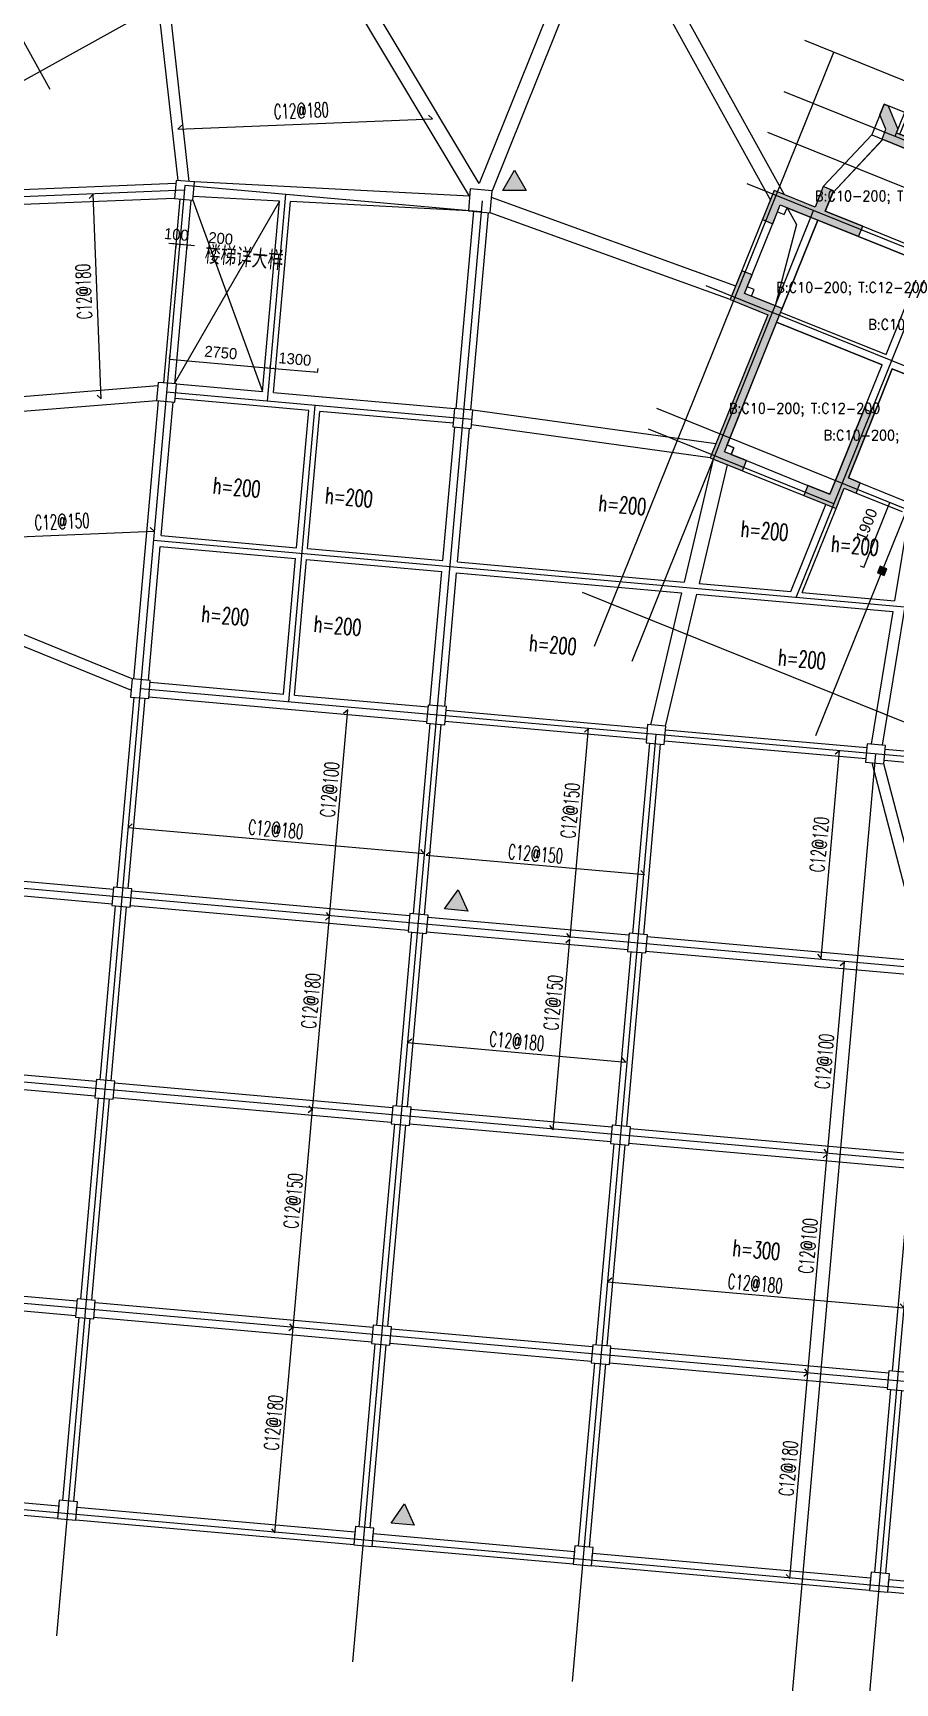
# Model space of a CAD drawing. Header units: millimetres. Extents: x 129427 to 386235, y 419441 to 703525.
# Drawn here: x 211116 to 234596, y 490020 to 534937 of the extents above; entities that cross this region are included whole.
import ezdxf
from ezdxf.enums import TextEntityAlignment as Align

# ---------------------------------------------------------------- set-up
doc = ezdxf.new("R2010")
doc.units = ezdxf.units.MM
doc.header["$LTSCALE"] = 100
for name, color, linetype in [('B-DIM', 1, 'Continuous'), ('B-dote', 253, 'Continuous'), ('B-开洞', 7, 'Continuous'), ('B-板厚', 2, 'Continuous'), ('B-正筋文字', 7, 'Continuous'), ('B-正筋钢筋', 6, 'Continuous'), ('B-沉降观测点', 5, 'Continuous'), ('COLU', 7, 'Continuous'), ('colu-1层', 6, 'Continuous'), ('DIM111', 3, 'Continuous'), ('GZ', 7, 'Continuous'), ('h填实-1层', 254, 'Continuous'), ('h填实-GZ', 254, 'Continuous'), ('h斜线-1层', 7, 'Continuous'), ('h斜线-墙', 7, 'Continuous'), ('h斜线-柱', 7, 'Continuous'), ('WALL', 3, 'Continuous'), ('wall-主楼', 2, 'Continuous'), ('梁', 4, 'Continuous'), ('梁虚线', 4, 'Continuous')]:
    doc.layers.add(name, color=color, linetype=linetype)
doc.layers.add('floor3', color=1, linetype='Continuous', lineweight=0)
doc.styles.get("Standard").update_dxf_attribs({"font": 'standard'})
doc.styles.add('汉字', font='汉字')
doc.dimstyles.get("Standard").update_dxf_attribs({"dimtxt": 300, "dimasz": 100, "dimexe": 100, "dimexo": 250, "dimgap": 100, "dimtad": 0, "dimtoh": 1, "dimdec": 0, "dimdsep": 46, "dimcen": 0.09, "dimclrt": 7, "dimadec": 0, "dimazin": 0, "dimtfac": 1, "dimtdec": 4, "dimtofl": 0, "dimtmove": 0, "dimatfit": 3, "dimfxl": 4, "dimfxlon": 1, "dimtolj": 1, "dimtzin": 0, "dimarcsym": 0})

# ---------------------------------------------------------------- blocks, each defined once
blk = doc.blocks.new('*D188')
at = {"layer": 'B-DIM', "color": 0, "linetype": 'ByBlock', "lineweight": -2}
for p, q in [((214816, 529219), (215314, 529174)), ((215015, 529205), (215006, 529101)), ((215115, 529196), (215106, 529092))]:
    blk.add_line(p, q, dxfattribs=at)
for points in [[(215015, 529201), (214914, 529193), (214917, 529226)], [(215114, 529192), (215215, 529200), (215213, 529167)]]:
    blk.add_solid(points, dxfattribs=at)
at = {"layer": 'B-DIM', "color": 7, "linetype": 'Continuous', "lineweight": -2, "insert": (215023, 529451), "char_height": 300, "width": 476.67, "attachment_point": 5, "rotation": 354.9316, "style": '汉字'}
blk.add_mtext('100', dxfattribs=at)
blk = doc.blocks.new('*D659')
at = {"layer": 'B-DIM', "color": 0, "linetype": 'ByBlock', "lineweight": -2}
for p, q in [((214915, 529210), (215513, 529157)), ((215115, 529196), (215106, 529092)), ((215314, 529178), (215305, 529075))]:
    blk.add_line(p, q, dxfattribs=at)
for points in [[(215114, 529192), (215013, 529184), (215016, 529217)], [(215314, 529174), (215415, 529182), (215412, 529149)]]:
    blk.add_solid(points, dxfattribs=at)
at = {"layer": 'B-DIM', "color": 7, "linetype": 'Continuous', "lineweight": -2, "insert": (216230, 529344), "char_height": 300, "width": 566.67, "attachment_point": 5, "rotation": 354.9316, "style": '汉字'}
blk.add_mtext('200', dxfattribs=at)
blk = doc.blocks.new('*D760')
at = {"layer": 'B-DIM', "color": 0, "linetype": 'ByBlock', "lineweight": -2}
for p, q in [((214836, 526056), (214845, 526159)), ((214837, 526060), (217576, 525817)), ((217575, 525813), (217585, 525917))]:
    blk.add_line(p, q, dxfattribs=at)
for points in [[(214837, 526060), (214938, 526068), (214935, 526034)], [(217576, 525817), (217475, 525809), (217478, 525842)]]:
    blk.add_solid(points, dxfattribs=at)
at = {"layer": 'B-DIM', "color": 7, "linetype": 'Continuous', "lineweight": -2, "insert": (216233, 526237), "char_height": 300, "width": 780, "attachment_point": 5, "rotation": 354.9316, "style": '汉字'}
blk.add_mtext('2750', dxfattribs=at)
blk = doc.blocks.new('*D389')
at = {"layer": 'B-DIM', "color": 0, "linetype": 'ByBlock', "lineweight": -2}
for p, q in [((217575, 525813), (217585, 525917)), ((217576, 525817), (218871, 525702)), ((218870, 525698), (218880, 525802))]:
    blk.add_line(p, q, dxfattribs=at)
for points in [[(217576, 525817), (217677, 525825), (217674, 525792)], [(218871, 525702), (218770, 525694), (218773, 525728)]]:
    blk.add_solid(points, dxfattribs=at)
at = {"layer": 'B-DIM', "color": 7, "linetype": 'Continuous', "lineweight": -2, "insert": (218250, 526058), "char_height": 300, "width": 690, "attachment_point": 5, "rotation": 354.9316, "style": '汉字'}
blk.add_mtext('1300', dxfattribs=at)
blk = doc.blocks.new('A$C7FDE0673')
at = {"layer": 'B-沉降观测点'}
blk.add_hatch(color=256, dxfattribs=at).paths.add_polyline_path([(318, 551), (0, 0), (636, 0)], flags=0)
blk.add_lwpolyline([(0, 0), (318, 551), (636, 0)], close=True, dxfattribs=at)
blk = doc.blocks.new('*D499')
at = {"layer": 'GZ', "color": 0, "linetype": 'ByBlock', "lineweight": -2}
for p, q in [((233746, 520390), (234457, 522152)), ((234460, 522151), (234364, 522190)), ((233750, 520389), (233653, 520427))]:
    blk.add_line(p, q, dxfattribs=at)
for points in [[(234457, 522152), (234435, 522053), (234404, 522066)], [(233746, 520390), (233768, 520489), (233799, 520477)]]:
    blk.add_solid(points, dxfattribs=at)
at = {"layer": 'GZ', "color": 7, "linetype": 'Continuous', "lineweight": -2, "insert": (233823, 521557), "char_height": 300, "width": 685, "attachment_point": 5, "rotation": 68.0454, "style": '汉字'}
blk.add_mtext('1900', dxfattribs=at)
blk = doc.blocks.new('*D769')
at = {"layer": 'DIM111', "color": 0, "linetype": 'ByBlock', "lineweight": -2}
blk.add_line((261833, 495880), (255101, 497768), dxfattribs=at)
blk.add_arc((262080, 495811), 7148, 174.9316, 164.3322, dxfattribs=at)
for points in [[(255197, 497741), (255209, 497842), (255241, 497833)], [(254959, 496442), (254968, 496341), (254935, 496344)]]:
    blk.add_solid(points, dxfattribs=at)
at = {"layer": 'DIM111', "color": 7, "linetype": 'Continuous', "lineweight": -2, "insert": (269013, 494542), "char_height": 300, "width": 666.67, "attachment_point": 8, "rotation": 79.6319, "style": '汉字'}
blk.add_mtext('349%%D', dxfattribs=at)

msp = doc.modelspace()

# ---------------------------------------------------------------- hatches: boundary and pattern name
at = {"layer": 'h填实-1层'}
for points in [[(235076.9, 531713.7), (234242.2, 532050.2), (234350.7, 532319.3), (234184.6, 532709.7), (234300.4, 532997), (234406.5, 532954.3), (234675.4, 532322.4), (234632.6, 532216.2), (235189.1, 531991.9)], [(231470.5, 530256.3), (233603.7, 529396.4), (233715.9, 529674.7), (232695.9, 530085.8), (232920.2, 530642.3), (232641.9, 530754.5), (232417.6, 530198), (231304.4, 530646.7), (230986.6, 529858.4), (231264.9, 529746.2)], [(230425.8, 528467.2), (230108, 527678.8), (231128.3, 527267.5), (229558, 523372.1), (230439.1, 523016.9), (230551.3, 523295.2), (229948.4, 523538.2), (231518.7, 527433.6), (230498.5, 527844.9), (230704.1, 528355)], [(232220.7, 522622.2), (232108.6, 522344), (232989.7, 521988.8), (233214, 522545.3), (233538.6, 522414.4), (233650.8, 522692.7), (233326.2, 522823.5), (234036.5, 524585.7), (233758.3, 524697.9), (233047.9, 522935.7), (232823.6, 522379.2)]]:
    msp.add_hatch(color=256, dxfattribs=at).paths.add_polyline_path(points, flags=0)
at = {"layer": 'h填实-GZ'}
msp.add_hatch(color=256, dxfattribs=at).paths.add_polyline_path([(234378, 520351), (234192.5, 520425.7), (234117.8, 520240.2), (234303.3, 520165.5)], flags=0)
at = {"layer": 'h斜线-1层'}
h = msp.add_hatch(dxfattribs=at)
h.set_pattern_fill('ANSI31', color=256, scale=40, angle=-21.95462, style=0)
h.set_pattern_definition([])
h.paths.add_polyline_path([(234675.4, 532322.4), (234632.6, 532216.2), (235189, 531992), (234726.5, 532182), (234950.9, 532738.4), (234406.3, 532955)], flags=0)
h.paths.add_polyline_path([(234184.6, 532709.7), (233963.9, 532162.3), (234242.2, 532050.2), (234350.7, 532319.3)], flags=0)
h = msp.add_hatch(dxfattribs=at)
h.set_pattern_fill('ANSI31', color=256, scale=40, angle=-21.95462, style=0)
h.set_pattern_definition([])
h.paths.add_polyline_path([(231656, 530181.6), (231470.5, 530256.3), (231395.7, 530070.8), (231581.2, 529996)], flags=0)
h = msp.add_hatch(dxfattribs=at)
h.set_pattern_fill('ANSI31', color=256, scale=40, angle=-21.95462, style=0)
h.set_pattern_definition([])
h.paths.add_polyline_path([(231264.9, 529746.2), (230986.6, 529858.4), (230425.8, 528467.2), (230704.1, 528355)], flags=0)
h = msp.add_hatch(dxfattribs=at)
h.set_pattern_fill('ANSI31', color=256, scale=40, angle=-21.95462, style=0)
h.set_pattern_definition([])
h.paths.add_polyline_path([(230758.7, 527955.6), (230573.2, 528030.4), (230498.5, 527844.9), (230683.9, 527770.1)], flags=0)
h = msp.add_hatch(dxfattribs=at)
h.set_pattern_fill('ANSI31', color=256, scale=40, angle=-21.95462, style=0)
h.set_pattern_definition([])
h.paths.add_polyline_path([(230208.7, 523648.9), (230023.2, 523723.7), (229948.4, 523538.2), (230133.9, 523463.4)], flags=0)
at = {"layer": 'h斜线-墙'}
h = msp.add_hatch(dxfattribs=at)
h.set_pattern_fill('ANSI31', color=256, scale=40, angle=-5.06835, style=0)
h.set_pattern_definition([])
h.paths.add_polyline_path([(204247, 495518.7), (211817.3, 494847.3), (211786.4, 494498.6), (204216.1, 495170)], flags=0)
h = msp.add_hatch(dxfattribs=at)
h.set_pattern_fill('ANSI31', color=256, scale=40, angle=-5.06835, style=0)
h.set_pattern_definition([])
h.paths.add_polyline_path([(212315.4, 494803.1), (219885.7, 494131.7), (219854.7, 493783), (212284.5, 494454.4)], flags=0)
h = msp.add_hatch(dxfattribs=at)
h.set_pattern_fill('ANSI31', color=256, scale=40, angle=-5.06835, style=0)
h.set_pattern_definition([])
h.paths.add_polyline_path([(220383.7, 494087.5), (225862.2, 493601.6), (225831.3, 493253), (220352.8, 493738.9)], flags=0)
h = msp.add_hatch(dxfattribs=at)
h.set_pattern_fill('ANSI31', color=256, scale=40, angle=-5.06835, style=0)
h.set_pattern_definition([])
h.paths.add_polyline_path([(226360.2, 493557.4), (233930.5, 492886), (233899.6, 492537.4), (226329.3, 493208.8)], flags=0)
h = msp.add_hatch(dxfattribs=at)
h.set_pattern_fill('ANSI31', color=256, scale=40, angle=-5.06835, style=0)
h.set_pattern_definition([])
h.paths.add_polyline_path([(234428.6, 492841.8), (241998.9, 492170.4), (241967.9, 491821.8), (234397.7, 492493.2)], flags=0)
at = {"layer": 'h斜线-柱'}
h = msp.add_hatch(dxfattribs=at)
h.set_pattern_fill('ANSI31', color=256, scale=40, angle=-5.06835, style=0)
h.set_pattern_definition([])
h.paths.add_polyline_path([(214973.1, 530428.5), (215471.1, 530384.3), (215515.3, 530882.3), (215017.2, 530926.5)], flags=0)
h = msp.add_hatch(dxfattribs=at)
h.set_pattern_fill('ANSI31', color=256, scale=40, angle=-5.06835, style=0)
h.set_pattern_definition([])
h.paths.add_polyline_path([(222975.3, 530099.3), (223572.9, 530046.3), (223625.9, 530644), (223028.3, 530697)], flags=0)
h = msp.add_hatch(dxfattribs=at)
h.set_pattern_fill('ANSI31', color=256, scale=40, angle=-5.06835, style=0)
h.set_pattern_definition([])
h.paths.add_polyline_path([(214485.3, 524929.2), (214983.4, 524885), (215027.5, 525383), (214529.5, 525427.2)], flags=0)
h = msp.add_hatch(dxfattribs=at)
h.set_pattern_fill('ANSI31', color=256, scale=40, angle=-5.06835, style=0)
h.set_pattern_definition([])
h.paths.add_polyline_path([(222553.7, 524213.6), (223051.7, 524169.4), (223095.9, 524667.5), (222597.8, 524711.6)], flags=0)
h = msp.add_hatch(dxfattribs=at)
h.set_pattern_fill('ANSI31', color=256, scale=40, angle=-5.06835, style=0)
h.set_pattern_definition([])
h.paths.add_polyline_path([(213769.7, 516860.8), (214267.8, 516816.7), (214312, 517314.7), (213813.9, 517358.9)], flags=0)
h = msp.add_hatch(dxfattribs=at)
h.set_pattern_fill('ANSI31', color=256, scale=40, angle=-5.06835, style=0)
h.set_pattern_definition([])
h.paths.add_polyline_path([(221838.1, 516145.3), (222336.1, 516101.1), (222380.3, 516599.1), (221882.2, 516643.3)], flags=0)
h = msp.add_hatch(dxfattribs=at)
h.set_pattern_fill('ANSI31', color=256, scale=40, angle=-5.06835, style=0)
h.set_pattern_definition([])
h.paths.add_polyline_path([(227814.6, 515615.2), (228312.7, 515571), (228356.8, 516069.1), (227858.8, 516113.2)], flags=0)
h = msp.add_hatch(dxfattribs=at)
h.set_pattern_fill('ANSI31', color=256, scale=40, angle=-5.06835, style=0)
h.set_pattern_definition([])
h.paths.add_polyline_path([(233791.1, 515085.1), (234289.2, 515041), (234333.4, 515539), (233835.3, 515583.2)], flags=0)
h = msp.add_hatch(dxfattribs=at)
h.set_pattern_fill('ANSI31', color=256, scale=40, angle=-5.06835, style=0)
h.set_pattern_definition([])
h.paths.add_polyline_path([(213266.2, 511183.1), (213764.2, 511139), (213808.4, 511637), (213310.3, 511681.2)], flags=0)
h = msp.add_hatch(dxfattribs=at)
h.set_pattern_fill('ANSI31', color=256, scale=40, angle=-5.06835, style=0)
h.set_pattern_definition([])
h.paths.add_polyline_path([(221334.5, 510467.5), (221832.5, 510423.4), (221876.7, 510921.4), (221378.7, 510965.6)], flags=0)
h = msp.add_hatch(dxfattribs=at)
h.set_pattern_fill('ANSI31', color=256, scale=40, angle=-5.06835, style=0)
h.set_pattern_definition([])
h.paths.add_polyline_path([(227311, 509937.5), (227809.1, 509893.3), (227853.3, 510391.3), (227355.2, 510435.5)], flags=0)
h = msp.add_hatch(dxfattribs=at)
h.set_pattern_fill('ANSI31', color=256, scale=40, angle=-5.06835, style=0)
h.set_pattern_definition([])
h.paths.add_polyline_path([(212802.4, 505953.7), (213300.4, 505909.5), (213344.6, 506407.5), (212846.5, 506451.7)], flags=0)
h = msp.add_hatch(dxfattribs=at)
h.set_pattern_fill('ANSI31', color=256, scale=40, angle=-5.06835, style=0)
h.set_pattern_definition([])
h.paths.add_polyline_path([(220870.7, 505238.1), (221368.7, 505193.9), (221412.9, 505691.9), (220914.9, 505736.1)], flags=0)
h = msp.add_hatch(dxfattribs=at)
h.set_pattern_fill('ANSI31', color=256, scale=40, angle=-5.06835, style=0)
h.set_pattern_definition([])
h.paths.add_polyline_path([(226847.2, 504708), (227345.3, 504663.8), (227389.5, 505161.9), (226891.4, 505206)], flags=0)
h = msp.add_hatch(dxfattribs=at)
h.set_pattern_fill('ANSI31', color=256, scale=40, angle=-5.06835, style=0)
h.set_pattern_definition([])
h.paths.add_polyline_path([(212272.3, 499977.1), (212770.3, 499932.9), (212814.5, 500431), (212316.5, 500475.2)], flags=0)
h = msp.add_hatch(dxfattribs=at)
h.set_pattern_fill('ANSI31', color=256, scale=40, angle=-5.06835, style=0)
h.set_pattern_definition([])
h.paths.add_polyline_path([(220340.6, 499261.5), (220838.7, 499217.4), (220882.9, 499715.4), (220384.8, 499759.6)], flags=0)
h = msp.add_hatch(dxfattribs=at)
h.set_pattern_fill('ANSI31', color=256, scale=40, angle=-5.06835, style=0)
h.set_pattern_definition([])
h.paths.add_polyline_path([(226317.2, 498731.5), (226815.2, 498687.3), (226859.4, 499185.3), (226361.3, 499229.5)], flags=0)
h = msp.add_hatch(dxfattribs=at)
h.set_pattern_fill('ANSI31', color=256, scale=40, angle=-5.06835, style=0)
h.set_pattern_definition([])
h.paths.add_polyline_path([(234385.5, 498015.9), (234883.5, 497971.7), (234927.7, 498469.7), (234429.7, 498513.9)], flags=0)
h = msp.add_hatch(dxfattribs=at)
h.set_pattern_fill('ANSI31', color=256, scale=40, angle=-5.06835, style=0)
h.set_pattern_definition([])
h.paths.add_polyline_path([(211786.4, 494498.6), (212284.5, 494454.4), (212328.6, 494952.5), (211830.6, 494996.7)], flags=0)
h = msp.add_hatch(dxfattribs=at)
h.set_pattern_fill('ANSI31', color=256, scale=40, angle=-5.06835, style=0)
h.set_pattern_definition([])
h.paths.add_polyline_path([(219854.7, 493783), (220352.8, 493738.9), (220397, 494236.9), (219898.9, 494281.1)], flags=0)
h = msp.add_hatch(dxfattribs=at)
h.set_pattern_fill('ANSI31', color=256, scale=40, angle=-5.06835, style=0)
h.set_pattern_definition([])
h.paths.add_polyline_path([(225831.3, 493253), (226329.3, 493208.8), (226373.5, 493706.8), (225875.5, 493751)], flags=0)
h = msp.add_hatch(dxfattribs=at)
h.set_pattern_fill('ANSI31', color=256, scale=40, angle=-5.06835, style=0)
h.set_pattern_definition([])
h.paths.add_polyline_path([(233899.6, 492537.4), (234397.7, 492493.2), (234441.8, 492991.3), (233943.8, 493035.4)], flags=0)

# ---------------------------------------------------------------- linework, layer by layer
at = {"layer": 'B-dote'}
for p, q in [((199122.4, 555833.8), (211577.3, 533406.3)), ((226251.5, 542189), (209926.2, 533122.8)), ((273734.4, 517963.6), (232142.3, 534729.5)), ((235630.9, 534692.7), (234595.2, 532123.5)), ((226413.1, 518245), (232930.1, 534412)), ((231906.5, 519569.2), (237671.3, 533870.2)), ((236635.7, 531301), (231581.5, 533338.3)), ((259652.3, 520729), (231132.9, 532225.3)), ((215244.2, 530655.4), (182271.4, 529331.8)), ((215255.6, 530784), (211754.4, 491307.5)), ((223318.5, 530068.9), (215255.6, 530784)), ((217994.8, 530541.1), (217495.7, 524913.2)), ((237388.4, 528086.4), (230572.1, 530834.1)), ((223350.4, 530367.3), (219822.7, 490591.9)), ((227433.3, 517833.7), (232380, 530105.3)), ((232441.7, 515814.8), (237949.2, 529477.6)), ((257969.8, 516555.4), (229450.5, 528051.7)), ((223073.8, 524418.4), (214756.4, 525156.1)), ((218790.6, 524798.3), (218075, 516730)), ((238816.3, 520394.8), (228104.5, 524712.7)), ((232934.3, 522118.9), (227880.2, 524156.3)), ((234859.2, 519307.3), (214398.6, 521121.9)), ((241249.3, 513591.8), (226085.6, 519704.4)), ((238235.5, 514941.9), (214040.8, 517087.8)), ((228085.7, 515842.1), (225799.2, 490061.9)), ((234062.3, 515312.1), (231775.8, 489531.8)), ((300944.2, 503657.9), (197400.6, 512841.2)), ((235650.5, 509448.8), (233867.6, 489346.3)), ((364927.4, 492712.5), (205005.1, 506896.2)), ((364397.3, 486736), (191125.3, 502103.6)), ((363902.6, 481157.9), (198200.3, 495854.2))]:
    msp.add_line(p, q, dxfattribs=at)
at = {"layer": 'B-开洞'}
for p, q in [((217828.5, 530363.4), (214957.9, 525389.2)), ((215471.1, 530384.3), (217368.4, 525175.4))]:
    msp.add_line(p, q, dxfattribs=at)
msp.add_lwpolyline([(231656, 530181.5), (231913.5, 529726.5), (231333.2, 527508.4)], dxfattribs=at)
at = {"layer": 'B-正筋钢筋'}
for points in [[(215166.6, 532432.8), (215064.9, 532322.6), (221999.9, 532600.9), (221889.6, 532702.7)], [(212860.4, 525079.1), (212970.6, 524977.4), (212751.5, 530546.1), (212649.8, 530435.9)], [(209319.9, 521272.9), (209218.1, 521162.7), (214420.8, 521371.5), (214310.6, 521473.3)], [(219098.4, 510997.1), (219194.6, 510882.1), (219693.6, 516507.8), (219578.5, 516411.5)], [(225650.4, 510424), (225746.7, 510309), (226251.9, 516004.8), (226136.8, 515908.5)], [(232484.7, 509858.9), (232581, 509743.9), (233082.6, 515399), (232967.5, 515302.7)], [(213821.1, 513409), (213706, 513312.7), (221774.4, 512597.2), (221678.1, 512712.2)], [(221943.5, 512649.1), (221828.4, 512552.8), (227770.9, 512025.8), (227674.6, 512140.8)], [(218631.6, 505734.9), (218727.9, 505619.9), (219194.6, 510882.1), (219079.6, 510785.8)], [(225186.6, 505194.6), (225282.9, 505079.5), (225742.7, 510264.4), (225627.7, 510168.1)], [(232657.9, 504550.1), (232754.2, 504435.1), (233216.2, 509643.6), (233101.1, 509547.3)], [(221433.1, 507548.3), (221318, 507452), (227260.5, 506925), (227164.2, 507040)], [(218105.2, 499799.1), (218201.5, 499684), (218729.5, 505637.9), (218614.5, 505541.7)], [(232127.9, 498573.6), (232224.2, 498458.5), (232752.2, 504412.4), (232637.2, 504316.2)], [(226879.5, 501041.7), (226764.5, 500945.4), (234832.8, 500229.9), (234736.6, 500344.9)], [(217610.5, 494221), (217706.7, 494105.9), (218203.1, 499702.1), (218088, 499605.8)], [(231631.6, 492977.4), (231727.8, 492862.4), (232224.2, 498458.5), (232109.1, 498362.3)]]:
    msp.add_lwpolyline(points, dxfattribs=at)
at = {"layer": 'COLU'}
for points in [[(214973.1, 530428.5), (215471.1, 530384.3), (215515.3, 530882.3), (215017.2, 530926.5)], [(222975.3, 530099.3), (223572.9, 530046.3), (223625.9, 530644), (223028.3, 530697)], [(214485.3, 524929.2), (214983.4, 524885), (215027.5, 525383), (214529.5, 525427.2)], [(222553.7, 524213.6), (223051.7, 524169.4), (223095.9, 524667.5), (222597.8, 524711.6)], [(213769.7, 516860.8), (214267.8, 516816.7), (214312, 517314.7), (213813.9, 517358.9)], [(221838.1, 516145.3), (222336.1, 516101.1), (222380.3, 516599.1), (221882.2, 516643.3)], [(227814.6, 515615.2), (228312.7, 515571), (228356.8, 516069.1), (227858.8, 516113.2)], [(233791.1, 515085.1), (234289.2, 515041), (234333.4, 515539), (233835.3, 515583.2)], [(213266.2, 511183.1), (213764.2, 511139), (213808.4, 511637), (213310.3, 511681.2)], [(221334.5, 510467.5), (221832.5, 510423.4), (221876.7, 510921.4), (221378.7, 510965.6)], [(227311, 509937.5), (227809.1, 509893.3), (227853.3, 510391.3), (227355.2, 510435.5)], [(212802.4, 505953.7), (213300.4, 505909.5), (213344.6, 506407.5), (212846.5, 506451.7)], [(220870.7, 505238.1), (221368.7, 505193.9), (221412.9, 505691.9), (220914.9, 505736.1)], [(226847.2, 504708), (227345.3, 504663.8), (227389.5, 505161.9), (226891.4, 505206)], [(212272.3, 499977.1), (212770.3, 499932.9), (212814.5, 500431), (212316.5, 500475.2)], [(220340.6, 499261.5), (220838.7, 499217.4), (220882.9, 499715.4), (220384.8, 499759.6)], [(226317.2, 498731.5), (226815.2, 498687.3), (226859.4, 499185.3), (226361.3, 499229.5)], [(234385.5, 498015.9), (234883.5, 497971.7), (234927.7, 498469.7), (234429.7, 498513.9)], [(211786.4, 494498.6), (212284.5, 494454.4), (212328.6, 494952.5), (211830.6, 494996.7)], [(219854.7, 493783), (220352.8, 493738.9), (220397, 494236.9), (219898.9, 494281.1)], [(225831.3, 493253), (226329.3, 493208.8), (226373.5, 493706.8), (225875.5, 493751)], [(233899.6, 492537.4), (234397.7, 492493.2), (234441.8, 492991.3), (233943.8, 493035.4)]]:
    msp.add_lwpolyline(points, close=True, dxfattribs=at)
at = {"layer": 'colu-1层'}
for points in [[(235076.9, 531713.7), (234242.2, 532050.2), (234350.7, 532319.3), (234184.6, 532709.7), (234300.4, 532997), (234406.5, 532954.3), (234675.4, 532322.4), (234632.6, 532216.2), (235189.1, 531991.9)], [(231470.5, 530256.3), (233603.7, 529396.4), (233715.9, 529674.7), (232695.9, 530085.8), (232920.2, 530642.3), (232641.9, 530754.5), (232417.6, 530198), (231304.4, 530646.7), (230986.6, 529858.4), (231264.9, 529746.2)], [(230425.8, 528467.2), (230108, 527678.8), (231128.3, 527267.5), (229558, 523372.1), (230439.1, 523016.9), (230551.3, 523295.2), (229948.4, 523538.2), (231518.7, 527433.6), (230498.5, 527844.9), (230704.1, 528355)], [(232220.7, 522622.2), (232108.6, 522344), (232989.7, 521988.8), (233214, 522545.3), (233538.6, 522414.4), (233650.8, 522692.7), (233326.2, 522823.5), (234036.5, 524585.7), (233758.3, 524697.9), (233047.9, 522935.7), (232823.6, 522379.2)]]:
    msp.add_lwpolyline(points, close=True, dxfattribs=at)
at = {"layer": 'floor3'}
for p, q in [((234262.5, 532042), (232898.7, 530589.7)), ((235076.9, 531713.7), (234262.5, 532042)), ((232898.7, 530589.7), (232695.7, 530085.9)), ((232695.7, 530085.9), (233715.9, 529674.7)), ((232490.7, 529845.1), (231518.7, 527433.6)), ((233603.7, 529396.4), (232490.7, 529845.1)), ((233715.9, 529674.7), (233715.9, 529674.7)), ((233715.9, 529674.7), (235478.1, 528964.3)), ((235365.9, 528686), (233603.7, 529396.4)), ((234356.5, 526181.9), (235365.9, 528686)), ((231518.7, 527433.6), (231481.3, 527340.9)), ((231481.3, 527340.9), (234356.5, 526181.9)), ((231369.1, 527062.6), (230023.2, 523723.7)), ((234244.3, 525903.6), (231369.1, 527062.6)), ((233758.3, 524697.9), (234244.3, 525903.6)), ((234522.6, 525791.4), (234036.5, 524585.7)), ((236099.3, 525155.9), (234522.6, 525791.4)), ((233047.9, 522935.7), (233758.3, 524697.9)), ((233758.3, 524697.9), (233758.3, 524697.9)), ((234036.5, 524585.7), (233326.2, 522823.5)), ((234036.5, 524585.7), (234036.5, 524585.7)), ((230023.2, 523723.7), (230208.7, 523648.9)), ((230208.7, 523648.9), (230133.9, 523463.4)), ((230133.9, 523463.4), (230551.3, 523295.2)), ((230551.3, 523295.2), (230551.3, 523295.2)), ((230551.3, 523295.2), (232220.7, 522622.2)), ((232823.6, 522379.2), (233047.9, 522935.7)), ((232220.7, 522622.2), (232220.7, 522622.2)), ((232220.7, 522622.2), (232823.6, 522379.2)), ((233326.2, 522823.5), (233650.8, 522692.7)), ((233650.8, 522692.7), (233650.8, 522692.7)), ((233650.8, 522692.7), (234902.9, 522187.9))]:
    msp.add_line(p, q, dxfattribs=at)
at = {"layer": 'GZ'}
msp.add_lwpolyline([(234378, 520351), (234192.5, 520425.7), (234117.8, 520240.2), (234303.3, 520165.5)], close=True, dxfattribs=at)
at = {"layer": 'WALL'}
for points in [[(204247, 495518.7), (211817.3, 494847.3), (211786.4, 494498.6), (204216.1, 495170)], [(212315.4, 494803.1), (219885.7, 494131.7), (219854.7, 493783), (212284.5, 494454.4)], [(220383.7, 494087.5), (225862.2, 493601.6), (225831.3, 493253), (220352.8, 493738.9)], [(226360.2, 493557.4), (233930.5, 492886), (233899.6, 492537.4), (226329.3, 493208.8)], [(234428.6, 492841.8), (241998.9, 492170.4), (241967.9, 491821.8), (234397.7, 492493.2)]]:
    msp.add_lwpolyline(points, close=True, dxfattribs=at)
at = {"layer": 'wall-主楼'}
for points in [[(235189.1, 531991.9), (234726.5, 532182), (234950.9, 532738.4), (234300.4, 532997), (233963.9, 532162.3), (235076.9, 531713.7)], [(231581.2, 529996), (231656, 530181.5), (233603.7, 529396.4), (233715.9, 529674.7), (232695.7, 530085.9), (232920, 530642.4), (232641.7, 530754.6), (232417.4, 530198.1), (231304.4, 530646.7), (230108, 527678.8), (231128.3, 527267.5), (229558, 523372.1), (230439.1, 523016.9), (230551.3, 523295.2), (230133.9, 523463.4), (230208.7, 523648.9), (230023.2, 523723.7), (231518.7, 527433.6), (230683.9, 527770.1), (230758.7, 527955.6), (230573.2, 528030.4), (231395.7, 530070.8)]]:
    msp.add_lwpolyline(points, close=True, dxfattribs=at)
msp.add_lwpolyline([(232108.6, 522344), (232989.7, 521988.8), (233214, 522545.3), (233538.6, 522414.4), (233650.8, 522692.7), (233326.2, 522823.5), (234036.5, 524585.7), (233758.3, 524697.9), (233047.9, 522935.7), (232823.6, 522379.2), (232220.7, 522622.2), (232108.6, 522344)], dxfattribs=at)
at = {"layer": '梁'}
for p, q in [((232641.9, 530754.5), (233963.9, 532162.3)), ((217828.4, 530363), (215479.9, 530483.3)), ((214977.8, 525387.6), (215421.3, 530388.9)), ((217368.4, 525175.4), (217828.4, 530363)), ((231333.2, 527508.4), (232305.3, 529919.8)), ((215027.3, 525383.1), (217368.4, 525175.4)), ((230439.1, 523016.9), (232108.6, 522344)), ((233538.6, 522414.4), (234790.7, 521909.7))]:
    msp.add_line(p, q, dxfattribs=at)
at = {"layer": '梁虚线'}
for p, q in [((226446.5, 538744.7), (223273, 530838.7)), ((227046.5, 538744.7), (231575.7, 530538.3)), ((226756.3, 538442.7), (223625.9, 530644)), ((226756.3, 538442.7), (231200.6, 530390.1)), ((223010.7, 530498.3), (218613.2, 537832.7)), ((223273, 530838.7), (218963, 538027)), ((214691.6, 536913.1), (215363.6, 530895.7)), ((214407.3, 536755.3), (215058.8, 530922.6)), ((232899.1, 530590.2), (234264.1, 532043.7)), ((209090.2, 530608.5), (215009.9, 530846.2)), ((223010.7, 530498.3), (215515.3, 530882.3)), ((209104.2, 530208.8), (214974.8, 530444.4)), ((214678.9, 525413.8), (215122.5, 530415)), ((217667.2, 525148.9), (218128.3, 530347.7)), ((222975.3, 530099.3), (218128.3, 530347.7)), ((222647.6, 524707), (223124.7, 530085.9)), ((223046.1, 524672.1), (223523.1, 530051)), ((230108, 527678.8), (223572.9, 530046.3)), ((230257.7, 528050), (223609.5, 530458.5)), ((231518.7, 527433.6), (232490.7, 529845.1)), ((233715.9, 529674.7), (235478.1, 528964.3)), ((233603.7, 529396.4), (235365.9, 528686)), ((234356.5, 526181.9), (235365.9, 528686)), ((231481.3, 527340.9), (234356.5, 526181.9)), ((231369.1, 527062.6), (234244.3, 525903.6)), ((233758.3, 524697.9), (234244.3, 525903.6)), ((234036.5, 524585.7), (234522.6, 525791.4)), ((234522.6, 525791.4), (236099.3, 525155.9)), ((209318.5, 524923.2), (214521.4, 525338)), ((217667.2, 525148.9), (222597.6, 524711.6)), ((209332.5, 524523), (214486, 524933.9)), ((213863.7, 517354.2), (214535.1, 524924.5)), ((214611.1, 521253.7), (214933.6, 524889.7)), ((218627.9, 524662.1), (214992.4, 524984.6)), ((218296.6, 520926.8), (218627.9, 524662.1)), ((218595.5, 520900.3), (218926.8, 524635.6)), ((222562.7, 524313.1), (218926.8, 524635.6)), ((229712.2, 523754.6), (223095.9, 524667.5)), ((222281, 520573.4), (222603.4, 524208.9)), ((229558, 523372.1), (223060.5, 524268.8)), ((222679.4, 520538.1), (223001.9, 524173.6)), ((229646.5, 523336.4), (228854.8, 519990.4)), ((230551.3, 523295.2), (232220.7, 522622.2)), ((230021.7, 523185.2), (229257.4, 519954.7)), ((233650.8, 522692.7), (234902.9, 522187.9)), ((231756.9, 519733), (232711.4, 522100.9)), ((232069.2, 519705.3), (232989.7, 521988.8)), ((235254.5, 521722.8), (234243.9, 515547.1)), ((234969.3, 521837.7), (234583.9, 519482.3)), ((214611.1, 521253.7), (218296.6, 520926.8)), ((214262.2, 517319.4), (214584.6, 520954.9)), ((214584.6, 520954.9), (218270.1, 520628)), ((217943.3, 516942.5), (218270.1, 520628)), ((218242.1, 516916), (218569, 520601.5)), ((218569, 520601.5), (222254.5, 520274.6)), ((218595.5, 520900.3), (222281, 520573.4)), ((221930.1, 516639.1), (222252.5, 520274.5)), ((222330.5, 516603.8), (222652.9, 520239.3)), ((222652.9, 520239.3), (228785, 519695.4)), ((222679.4, 520538.1), (228854.8, 519990.4)), ((228785, 519695.4), (227935.8, 516106.4)), ((229257.4, 519954.7), (231756.9, 519733)), ((232069.2, 519705.3), (234583.9, 519482.3)), ((229187.6, 519659.7), (228338.5, 516071)), ((229187.6, 519659.7), (234535.3, 519185.4)), ((213813.9, 517358.9), (209551.2, 519097.7)), ((234535.3, 519185.4), (233944.2, 515573.4)), ((213786.2, 517045.9), (209564.5, 518768)), ((214307.5, 517264.9), (217943.3, 516942.5)), ((213409.9, 511672.2), (213869.3, 516851.8)), ((213708.8, 511646), (214168.2, 516825.7)), ((214272.4, 516866.5), (221842.7, 516195)), ((218242.1, 516916), (221877.6, 516593.5)), ((221478.3, 510956.6), (221937.7, 516136.2)), ((221777.1, 510930.4), (222236.5, 516110.1)), ((222345.1, 516200.7), (227823.6, 515714.8)), ((222371.3, 516499.5), (227849.8, 516013.6)), ((228321.7, 515670.6), (233800.2, 515184.7)), ((228347.8, 515969.5), (233826.3, 515483.6)), ((227454.8, 510426.5), (227914.2, 515606.2)), ((227753.7, 510400.4), (228213.1, 515580)), ((234324.5, 515439.4), (238190, 515096.6)), ((235373.7, 509724.4), (233972.7, 515069)), ((235676.4, 509749.3), (234289.2, 515041)), ((234298, 515140.6), (238072.8, 514805.8)), ((205785.2, 512298.4), (213305.7, 511631.4)), ((205750.4, 511899.9), (213270.8, 511232.9)), ((212946.1, 506442.7), (213365.8, 511174.1)), ((213768.9, 511188.7), (221339.2, 510517.3)), ((213803.7, 511587.2), (221374, 510915.8)), ((213245, 506416.5), (213664.6, 511148)), ((221872.1, 510871.6), (227350.6, 510385.7)), ((221014.5, 505727.1), (221434.1, 510458.5)), ((221313.3, 505701), (221733, 510432.4)), ((221837.2, 510473.2), (227315.7, 509987.3)), ((227848.6, 510341.6), (235369.1, 509674.6)), ((226991, 505197), (227410.6, 509928.5)), ((227289.9, 505170.9), (227709.5, 509902.3)), ((227813.7, 509943.1), (235334.2, 509276.1)), ((205236.7, 506674.9), (212807, 506003.4)), ((205271.6, 507073.3), (212841.9, 506401.9)), ((213339.9, 506357.7), (220910.2, 505686.3)), ((212416.1, 500466.1), (212902, 505944.6)), ((212714.9, 500440), (213200.8, 505918.5)), ((213305.1, 505959.3), (220875.4, 505287.9)), ((221408.3, 505642.2), (226886.8, 505156.3)), ((220484.4, 499750.6), (220970.3, 505229.1)), ((220783.3, 499724.4), (221269.1, 505202.9)), ((221373.4, 505243.7), (226851.9, 504757.8)), ((227384.8, 505112.1), (234955.1, 504440.7)), ((226460.9, 499220.5), (226946.8, 504699)), ((226759.8, 499194.3), (227245.7, 504672.8)), ((227349.9, 504713.6), (234920.2, 504042.2)), ((234529.3, 498504.9), (235015.2, 503983.4)), ((204741.5, 501096.8), (212311.8, 500425.4)), ((204706.7, 500698.3), (212277, 500026.9)), ((212809.9, 500381.2), (220380.1, 499709.8)), ((211930.1, 494986.7), (212371.9, 499968.1)), ((212228.9, 494960.5), (212670.8, 499942)), ((212775, 499982.7), (220345.3, 499311.3)), ((220878.2, 499665.6), (226356.7, 499179.7)), ((219998.4, 494271.1), (220440.2, 499252.5)), ((220297.3, 494244.9), (220739.1, 499226.4)), ((220843.3, 499267.1), (226321.8, 498781.2)), ((226854.7, 499135.6), (234425, 498464.1)), ((225975, 493741), (226416.8, 498722.5)), ((226273.8, 493714.9), (226715.6, 498696.3)), ((226819.9, 498737.1), (234390.2, 498065.7)), ((234043.3, 493025.4), (234485.1, 498006.9)), ((234342.1, 492999.3), (234784, 497980.7))]:
    msp.add_line(p, q, dxfattribs=at)

# ---------------------------------------------------------------- block references
at = {"layer": 'B-沉降观测点'}
msp.add_blockref('A$C7FDE0673', (223909.8, 530651.6), dxfattribs=at)
at = {"layer": 'B-沉降观测点', "rotation": 354.9316457873965}
for p in [(222329.7, 511090.5), (220870.1, 494372.6)]:
    msp.add_blockref('A$C7FDE0673', p, dxfattribs=at)

# ---------------------------------------------------------------- texts
at = {"layer": 'B-开洞', "width": 0.7}
msp.add_text('楼梯详大样', height=450, rotation=354.93165, dxfattribs=at).set_placement((215781, 528713.5))
at = {"layer": 'B-板厚', "width": 0.7}
for s, p in [('h=200', (216003.9, 522402.8)), ('h=200', (219063.3, 522131.5)), ('h=200', (226511.8, 521925.5)), ('h=200', (230382.3, 521225)), ('h=200', (232845.2, 520816.1)), ('h=200', (215693.9, 518908.3)), ('h=200', (218753.3, 518636.9)), ('h=200', (224616.1, 518116.9)), ('h=200', (231399.4, 517727.9)), ('h=300', (230159.3, 501647.2))]:
    msp.add_text(s, height=450, rotation=354.93165, dxfattribs=at).set_placement(p)
at = {"layer": 'B-正筋文字', "width": 0.65}
for s, rotation, p in [('C12@180', 2.29877, (217681, 532593.6)), ('C12@180', 92.29877, (212727.8, 527155.9)), ('C12@150', 2.29877, (211164.4, 521406.8)), ('C12@100', 84.93165, (219331.7, 513577.6)), ('C12@150', 84.93165, (225883.8, 513004.5)), ('C12@180', 354.93165, (216965.3, 513125.7)), ('C12@120', 84.93165, (232666.9, 512080.1)), ('C12@150', 354.93165, (224040.8, 512458.6)), ('C12@180', 84.93165, (218821.4, 507823.6)), ('C12@150', 84.93165, (225420, 507775.1)), ('C12@180', 354.93165, (223530.4, 507357.8)), ('C12@100', 84.93165, (232806.5, 506174.5)), ('C12@150', 84.93165, (218338.6, 502379.6)), ('C12@100', 84.93165, (232361.2, 501154.1)), ('C12@180', 354.93165, (230023.8, 500758.4)), ('C12@180', 84.93165, (217803, 496340.6)), ('C12@180', 84.93165, (231824, 495097.1))]:
    msp.add_text(s, height=400, rotation=rotation, dxfattribs=at).set_placement(p)
at = {"layer": 'floor3'}
for p in [(234479.4, 530503.1), (233423.6, 528013.5), (235927.8, 527004), (232133.8, 524720.9), (234712.7, 523989.7)]:
    msp.add_text('B:C10-200; T:C12-200', height=280, dxfattribs=at).set_placement(p, align=Align.MIDDLE_CENTER)

# ---------------------------------------------------------------- dimensions: what is measured, and where the dimension line sits
at = {"layer": 'B-DIM'}
for base, p1, p2, picture, middle in [((215114.4, 529192), (215058.2, 529691), (215157.9, 529682.2), '*D188', (214635.9, 529485.4)), ((215313.6, 529174.3), (215157.9, 529682.2), (215357.1, 529664.5), '*D659', (215748.3, 529386.8)), ((217575.8, 525816.9), (214756.4, 525156.1), (217495.7, 524913.2), '*D760', (216232.7, 526237.2)), ((218870.8, 525702.1), (217495.7, 524913.2), (218790.6, 524798.3), '*D389', (218249.8, 526058.3))]:
    dim = msp.add_linear_dim(base=base, p1=p1, p2=p2, angle=354.93165, dimstyle='Standard', dxfattribs=at)
    dim.commit()
    dim.dimension.update_dxf_attribs({"geometry": picture, "text_midpoint": middle})
at = {"layer": 'DIM111'}
dim = msp.add_angular_dim_2l(base=(269068.1, 494308), line1=((280661.2, 490598.9), (262073.4, 495812.4)), line2=((364397.3, 486736), (191125.3, 502103.6)), dimstyle='Standard', dxfattribs=at)
dim.commit()
dim.dimension.update_dxf_attribs({"geometry": '*D769', "text_midpoint": (268865.2, 494569.2)})
at = {"layer": 'GZ'}
dim = msp.add_aligned_dim(p1=(234117.8, 520240.2), p2=(234828.1, 522002.4), distance=400.6, dimstyle='Standard', dxfattribs=at)
dim.commit()
dim.dimension.update_dxf_attribs({"geometry": '*D499', "text_midpoint": (233823.2, 521557.3)})

doc.saveas('drawing.dxf')
